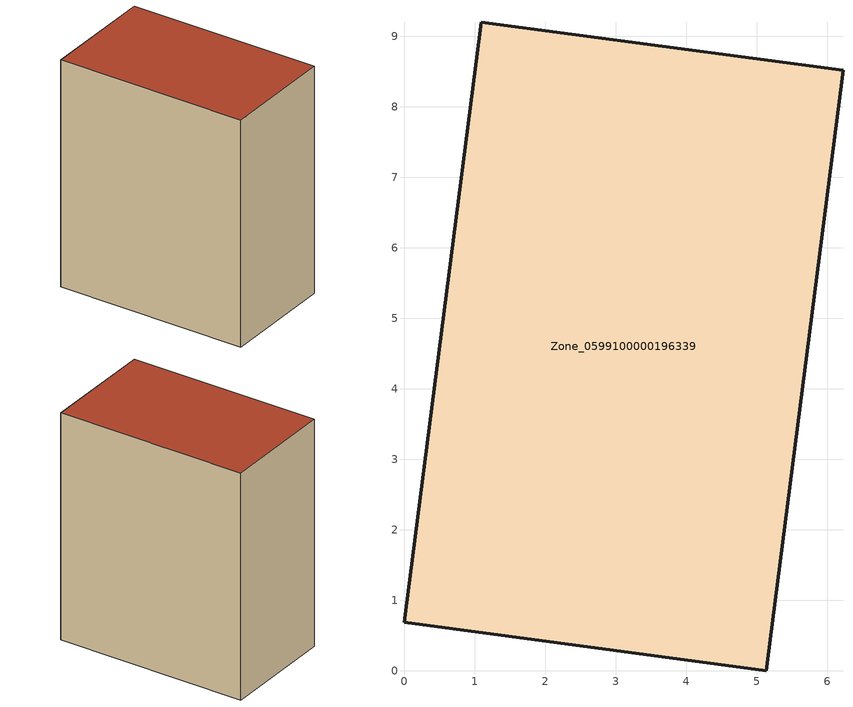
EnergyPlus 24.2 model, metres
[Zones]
Zone_0599100000196339
 floor ground (C_G): 0,0.69 1.09,9.2 6.22,8.52 5.13,0 z0
 wall outside (C_F): 1.09,9.2 0,0.69 5.13,0 6.22,8.52 1.09,9.2 z0:10.38
 roof outside (C_R): 5.13,0 6.22,8.52 1.09,9.2 0,0.69 z10.38
[BUILDING]
Pand.0599100000196339: North Axis=0; Terrain=City; Loads Convergence Tolerance Value=0.04; Temperature Convergence Tolerance Value=0.4; Solar Distribution=FullExterior; Maximum Number of Warmup Days=25; Minimum Number of Warmup Days=1
[Site:Location]
Rotterdam.The.Hague.AP_ZH_NLD Design_Conditions: Latitude=51.96; Longitude=4.45; Time Zone=1; Elevation=-4.5
[SITE:GROUNDTEMPERATURE:BUILDINGSURFACE]
18, 18, 18, 18, 18, 18, 18, 18, 18, 18, 18, 18
[MATERIAL] Thermal Absorptance=0.9; Solar Absorptance=0.7; Visible Absorptance=0.7
Name | Roughness | Thickness | Conductivity | Density | Specific Heat
G.TI.1946-1964 | MediumSmooth | 0.15 | 1 | 540 | 1210
F.TI.1946-1964 | Rough | 0.3 | 0.857143 | 1920 | 840
R.TI.1946-1964 | MediumRough | 0.2 | 0.277778 | 1500 | 1000
[CONSTRUCTION]
C_G: G.TI.1946-1964
C_F: F.TI.1946-1964
C_R: R.TI.1946-1964
[ZONE]
Zone_0599100000196339: Type=1; Multiplier=1; Ceiling Height=Autocalculate; Volume=Autocalculate; Floor Area=autocalculate; Part of Total Floor Area=Yes
[ZONEINFILTRATION:DESIGNFLOWRATE]
Infil_Zone_0599100000196339: Zone or ZoneList or Space or SpaceList=Zone_0599100000196339; Schedule=AlwaysOn; Design Flow Rate Calculation Method=Flow/Area; Flow Rate per Floor Area=0.003; Constant Term Coefficient=1; Temperature Term Coefficient=0; Velocity Term Coefficient=0; Velocity Squared Term Coefficient=0
[HVACTEMPLATE:ZONE:IDEALLOADSAIRSYSTEM]
Zone_0599100000196339: Maximum Heating Supply Air Temperature=50; Minimum Cooling Supply Air Temperature=13; Maximum Heating Supply Air Humidity Ratio=0.0156; Minimum Cooling Supply Air Humidity Ratio=0.0077; Heating Limit=NoLimit; Cooling Limit=NoLimit; Dehumidification Control Type=ConstantSensibleHeatRatio; Cooling Sensible Heat Ratio=0.7; Dehumidification Setpoint=60; Humidification Control Type=None; Humidification Setpoint=30; Outdoor Air Method=None; Outdoor Air Flow Rate per Person=0.00944; Outdoor Air Flow Rate per Zone Floor Area=0; Outdoor Air Flow Rate per Zone=0; Demand Controlled Ventilation Type=None; Outdoor Air Economizer Type=NoEconomizer; Heat Recovery Type=None; Sensible Heat Recovery Effectiveness=0.7; Latent Heat Recovery Effectiveness=0.65
[ZONECONTROL:THERMOSTAT]
ThermostatControl_Zone_0599100000196339: Zone or ZoneList=Zone_0599100000196339; Control Type Schedule=DualSetpointControlType; Control 1=Thermostat_Zone_0599100000196339; Temperature Difference Between Cutout And Setpoint=0
[THERMOSTATSETPOINT:DUALSETPOINT]
Thermostat_Zone_0599100000196339: Heating Setpoint Temperature Schedule=HeatingSetpoint_Zone_0599100000196339; Cooling Setpoint Temperature Schedule=CoolingSetpoint_Zone_0599100000196339
[SCHEDULE:COMPACT]
HeatingSetpoint_Zone_0599100000196339: Through: 12/31, For: AllDays, Until: 24:00, 21
CoolingSetpoint_Zone_0599100000196339: Through: 12/31, For: AllDays, Until: 24:00, 24
DualSetpointControlType: Through: 12/31, For: AllDays, Until: 24:00, 4
AlwaysOn: Through: 12/31, For: AllDays, Until: 24:00, 1
